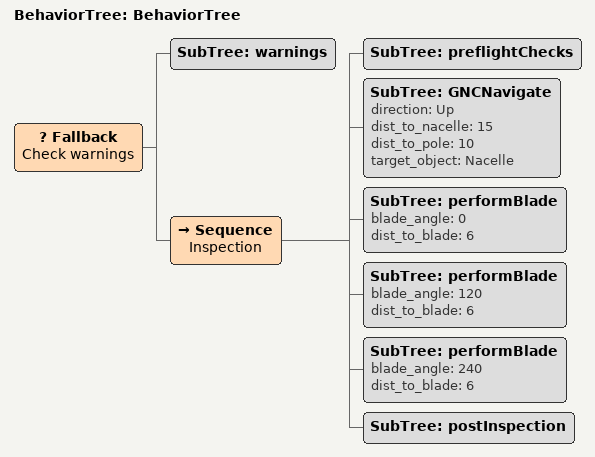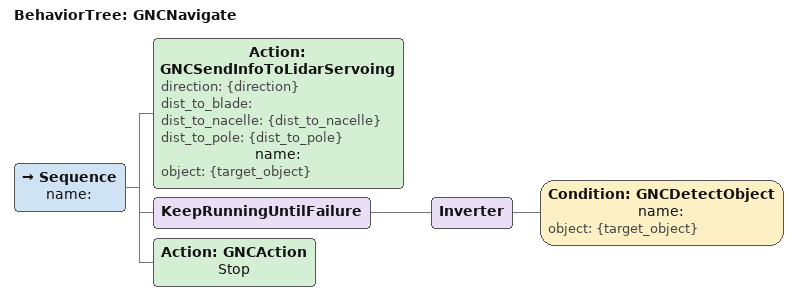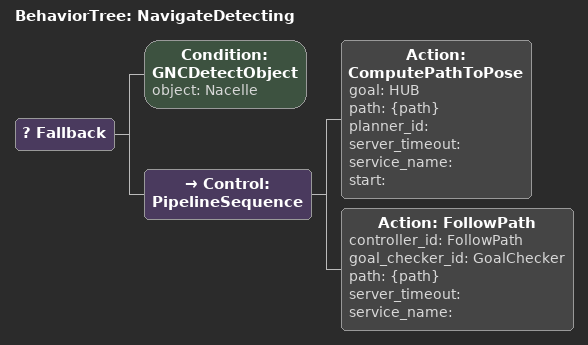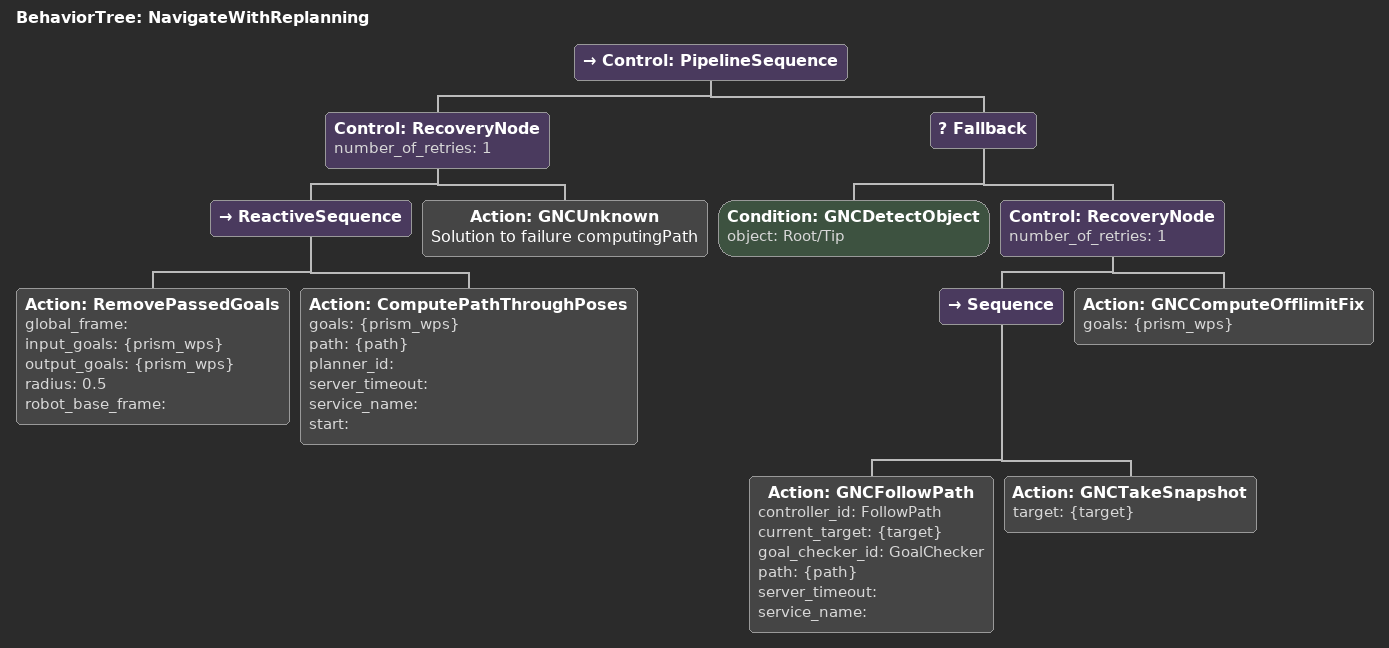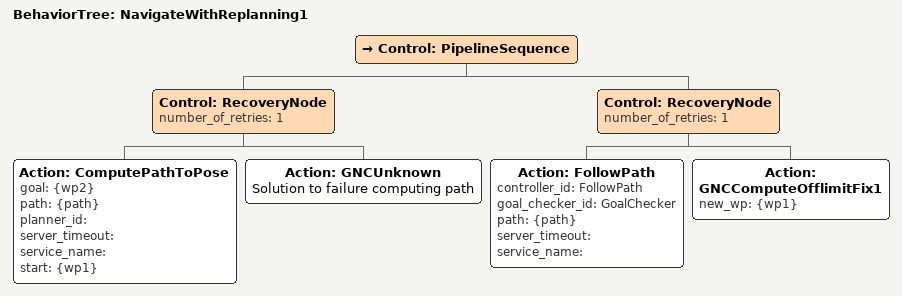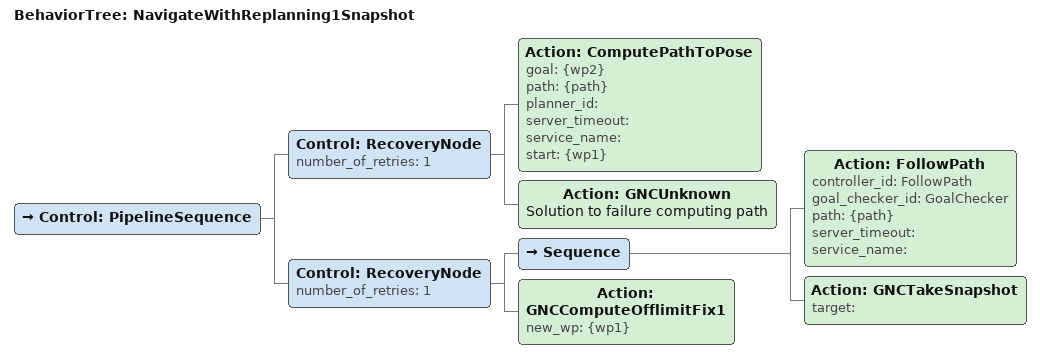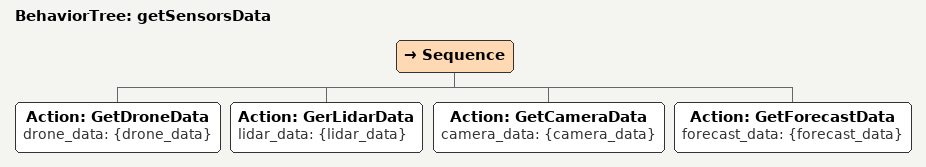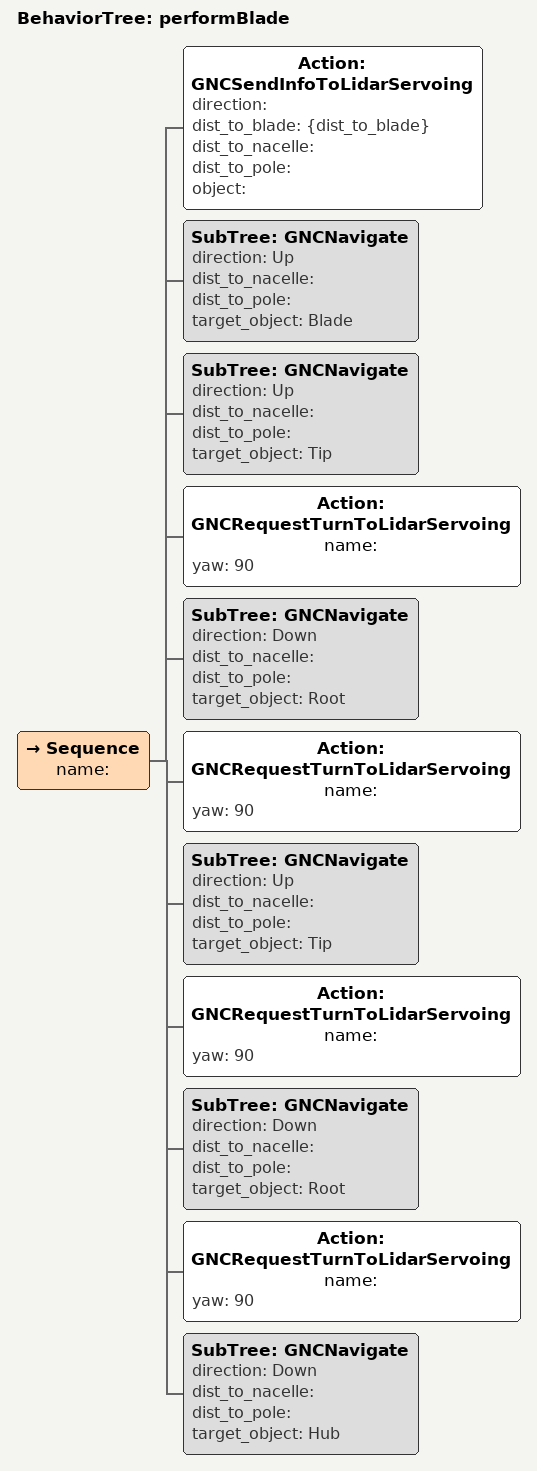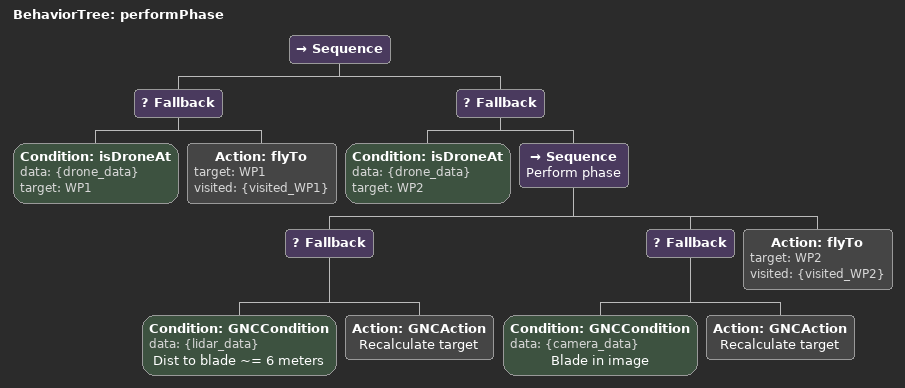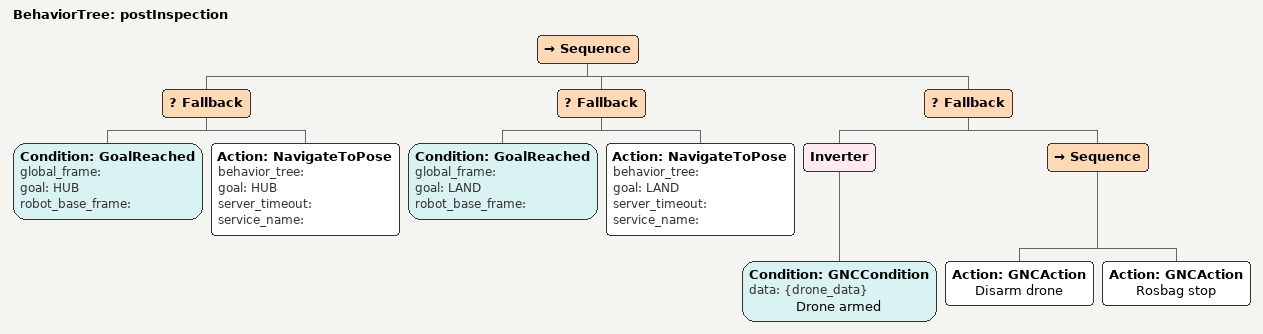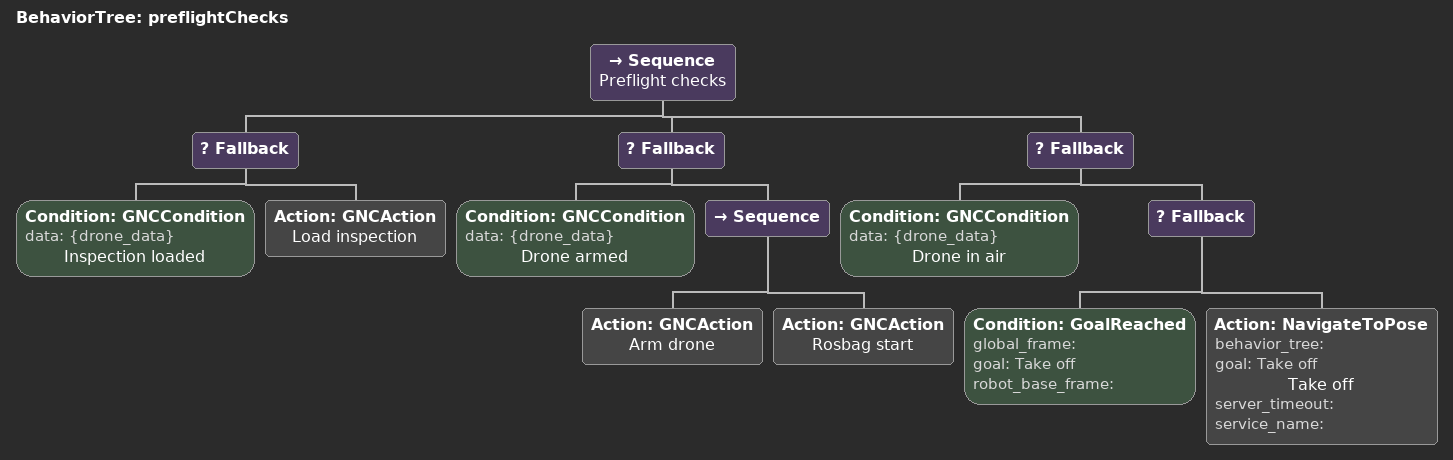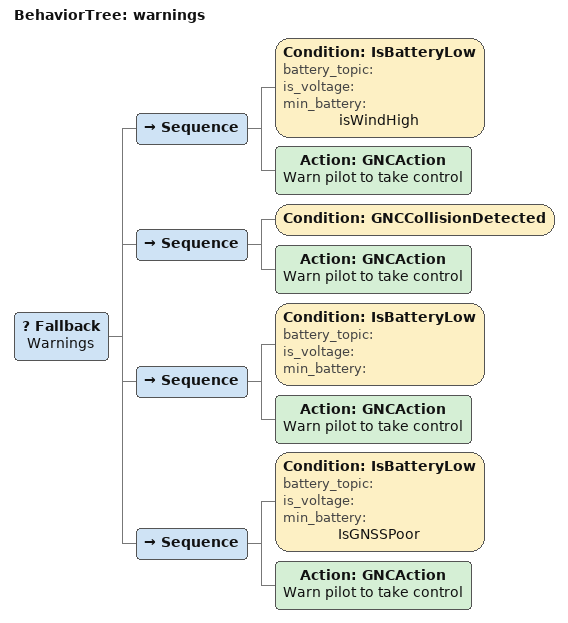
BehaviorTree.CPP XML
<?xml version="1.0"?>
<root main_tree_to_execute="BehaviorTree">
    <BehaviorTree ID="BehaviorTree">
        <Fallback name="Check warnings">
            <SubTree ID="warnings"/>
            <Sequence name="Inspection">
                <SubTree ID="preflightChecks"/>
                <SubTree ID="GNCNavigate" direction="Up" dist_to_nacelle="15" dist_to_pole="10" target_object="Nacelle"/>
                <SubTree ID="performBlade" blade_angle="0" dist_to_blade="6"/>
                <SubTree ID="performBlade" blade_angle="120" dist_to_blade="6"/>
                <SubTree ID="performBlade" blade_angle="240" dist_to_blade="6"/>
                <SubTree ID="postInspection"/>
            </Sequence>
        </Fallback>
    </BehaviorTree>
    <BehaviorTree ID="GNCNavigate">
        <Sequence name="">
            <Action ID="GNCSendInfoToLidarServoing" direction="{direction}" dist_to_blade="" dist_to_nacelle="{dist_to_nacelle}" dist_to_pole="{dist_to_pole}" name="" object="{target_object}"/>
            <KeepRunningUntilFailure>
                <Inverter>
                    <Condition ID="GNCDetectObject" name="" object="{target_object}"/>
                </Inverter>
            </KeepRunningUntilFailure>
            <Action ID="GNCAction" name="Stop"/>
        </Sequence>
    </BehaviorTree>
    <BehaviorTree ID="NavigateDetecting">
        <Fallback>
            <Condition ID="GNCDetectObject" object="Nacelle"/>
            <Control ID="PipelineSequence">
                <Action ID="ComputePathToPose" goal="HUB" path="{path}" planner_id="" server_timeout="" service_name="" start=""/>
                <Action ID="FollowPath" controller_id="FollowPath" goal_checker_id="GoalChecker" path="{path}" server_timeout="" service_name=""/>
            </Control>
        </Fallback>
    </BehaviorTree>
    <BehaviorTree ID="NavigateWithReplanning">
        <Control ID="PipelineSequence">
            <Control ID="RecoveryNode" number_of_retries="1">
                <ReactiveSequence>
                    <Action ID="RemovePassedGoals" global_frame="" input_goals="{prism_wps}" output_goals="{prism_wps}" radius="0.5" robot_base_frame=""/>
                    <Action ID="ComputePathThroughPoses" goals="{prism_wps}" path="{path}" planner_id="" server_timeout="" service_name="" start=""/>
                </ReactiveSequence>
                <Action ID="GNCUnknown" name="Solution to failure computingPath"/>
            </Control>
            <Fallback>
                <Condition ID="GNCDetectObject" object="Root/Tip"/>
                <Control ID="RecoveryNode" number_of_retries="1">
                    <Sequence>
                        <Action ID="GNCFollowPath" controller_id="FollowPath" current_target="{target}" goal_checker_id="GoalChecker" path="{path}" server_timeout="" service_name=""/>
                        <Action ID="GNCTakeSnapshot" target="{target}"/>
                    </Sequence>
                    <Action ID="GNCComputeOfflimitFix" goals="{prism_wps}"/>
                </Control>
            </Fallback>
        </Control>
    </BehaviorTree>
    <BehaviorTree ID="NavigateWithReplanning1">
        <Control ID="PipelineSequence">
            <Control ID="RecoveryNode" number_of_retries="1">
                <Action ID="ComputePathToPose" goal="{wp2}" path="{path}" planner_id="" server_timeout="" service_name="" start="{wp1}"/>
                <Action ID="GNCUnknown" name="Solution to failure computing path"/>
            </Control>
            <Control ID="RecoveryNode" number_of_retries="1">
                <Action ID="FollowPath" controller_id="FollowPath" goal_checker_id="GoalChecker" path="{path}" server_timeout="" service_name=""/>
                <Action ID="GNCComputeOfflimitFix1" new_wp="{wp1}"/>
            </Control>
        </Control>
    </BehaviorTree>
    <BehaviorTree ID="NavigateWithReplanning1Snapshot">
        <Control ID="PipelineSequence">
            <Control ID="RecoveryNode" number_of_retries="1">
                <Action ID="ComputePathToPose" goal="{wp2}" path="{path}" planner_id="" server_timeout="" service_name="" start="{wp1}"/>
                <Action ID="GNCUnknown" name="Solution to failure computing path"/>
            </Control>
            <Control ID="RecoveryNode" number_of_retries="1">
                <Sequence>
                    <Action ID="FollowPath" controller_id="FollowPath" goal_checker_id="GoalChecker" path="{path}" server_timeout="" service_name=""/>
                    <Action ID="GNCTakeSnapshot" target=""/>
                </Sequence>
                <Action ID="GNCComputeOfflimitFix1" new_wp="{wp1}"/>
            </Control>
        </Control>
    </BehaviorTree>
    <BehaviorTree ID="getSensorsData">
        <Sequence>
            <Action ID="GetDroneData" drone_data="{drone_data}"/>
            <Action ID="GerLidarData" lidar_data="{lidar_data}"/>
            <Action ID="GetCameraData" camera_data="{camera_data}"/>
            <Action ID="GetForecastData" forecast_data="{forecast_data}"/>
        </Sequence>
    </BehaviorTree>
    <BehaviorTree ID="performBlade">
        <Sequence name="">
            <Action ID="GNCSendInfoToLidarServoing" direction="" dist_to_blade="{dist_to_blade}" dist_to_nacelle="" dist_to_pole="" object=""/>
            <SubTree ID="GNCNavigate" direction="Up" dist_to_nacelle="" dist_to_pole="" target_object="Blade"/>
            <SubTree ID="GNCNavigate" direction="Up" dist_to_nacelle="" dist_to_pole="" target_object="Tip"/>
            <Action ID="GNCRequestTurnToLidarServoing" name="" yaw="90"/>
            <SubTree ID="GNCNavigate" direction="Down" dist_to_nacelle="" dist_to_pole="" target_object="Root"/>
            <Action ID="GNCRequestTurnToLidarServoing" name="" yaw="90"/>
            <SubTree ID="GNCNavigate" direction="Up" dist_to_nacelle="" dist_to_pole="" target_object="Tip"/>
            <Action ID="GNCRequestTurnToLidarServoing" name="" yaw="90"/>
            <SubTree ID="GNCNavigate" direction="Down" dist_to_nacelle="" dist_to_pole="" target_object="Root"/>
            <Action ID="GNCRequestTurnToLidarServoing" name="" yaw="90"/>
            <SubTree ID="GNCNavigate" direction="Down" dist_to_nacelle="" dist_to_pole="" target_object="Hub"/>
        </Sequence>
    </BehaviorTree>
    <BehaviorTree ID="performPhase">
        <Sequence>
            <Fallback>
                <Condition ID="isDroneAt" data="{drone_data}" target="WP1"/>
                <Action ID="flyTo" target="WP1" visited="{visited_WP1}"/>
            </Fallback>
            <Fallback>
                <Condition ID="isDroneAt" data="{drone_data}" target="WP2"/>
                <Sequence name="Perform phase">
                    <Fallback>
                        <Condition ID="GNCCondition" data="{lidar_data}" name="Dist to blade ~= 6 meters"/>
                        <Action ID="GNCAction" name="Recalculate target"/>
                    </Fallback>
                    <Fallback>
                        <Condition ID="GNCCondition" data="{camera_data}" name="Blade in image"/>
                        <Action ID="GNCAction" name="Recalculate target"/>
                    </Fallback>
                    <Action ID="flyTo" target="WP2" visited="{visited_WP2}"/>
                </Sequence>
            </Fallback>
        </Sequence>
    </BehaviorTree>
    <BehaviorTree ID="postInspection">
        <Sequence>
            <Fallback>
                <Condition ID="GoalReached" global_frame="" goal="HUB" robot_base_frame=""/>
                <Action ID="NavigateToPose" behavior_tree="" goal="HUB" server_timeout="" service_name=""/>
            </Fallback>
            <Fallback>
                <Condition ID="GoalReached" global_frame="" goal="LAND" robot_base_frame=""/>
                <Action ID="NavigateToPose" behavior_tree="" goal="LAND" server_timeout="" service_name=""/>
            </Fallback>
            <Fallback>
                <Inverter>
                    <Condition ID="GNCCondition" data="{drone_data}" name="Drone armed"/>
                </Inverter>
                <Sequence>
                    <Action ID="GNCAction" name="Disarm drone"/>
                    <Action ID="GNCAction" name="Rosbag stop"/>
                </Sequence>
            </Fallback>
        </Sequence>
    </BehaviorTree>
    <BehaviorTree ID="preflightChecks">
        <Sequence name="Preflight checks">
            <Fallback>
                <Condition ID="GNCCondition" data="{drone_data}" name="Inspection loaded"/>
                <Action ID="GNCAction" name="Load inspection"/>
            </Fallback>
            <Fallback>
                <Condition ID="GNCCondition" data="{drone_data}" name="Drone armed"/>
                <Sequence>
                    <Action ID="GNCAction" name="Arm drone"/>
                    <Action ID="GNCAction" name="Rosbag start"/>
                </Sequence>
            </Fallback>
            <Fallback>
                <Condition ID="GNCCondition" data="{drone_data}" name="Drone in air"/>
                <Fallback>
                    <Condition ID="GoalReached" global_frame="" goal="Take off" robot_base_frame=""/>
                    <Action ID="NavigateToPose" behavior_tree="" goal="Take off" name="Take off" server_timeout="" service_name=""/>
                </Fallback>
            </Fallback>
        </Sequence>
    </BehaviorTree>
    <BehaviorTree ID="warnings">
        <Fallback name="Warnings">
            <Sequence>
                <Condition ID="IsBatteryLow" battery_topic="" is_voltage="" min_battery="" name="isWindHigh"/>
                <Action ID="GNCAction" name="Warn pilot to take control"/>
            </Sequence>
            <Sequence>
                <Condition ID="GNCCollisionDetected"/>
                <Action ID="GNCAction" name="Warn pilot to take control"/>
            </Sequence>
            <Sequence>
                <Condition ID="IsBatteryLow" battery_topic="" is_voltage="" min_battery=""/>
                <Action ID="GNCAction" name="Warn pilot to take control"/>
            </Sequence>
            <Sequence>
                <Condition ID="IsBatteryLow" battery_topic="" is_voltage="" min_battery="" name="IsGNSSPoor"/>
                <Action ID="GNCAction" name="Warn pilot to take control"/>
            </Sequence>
        </Fallback>
    </BehaviorTree>
</root>
